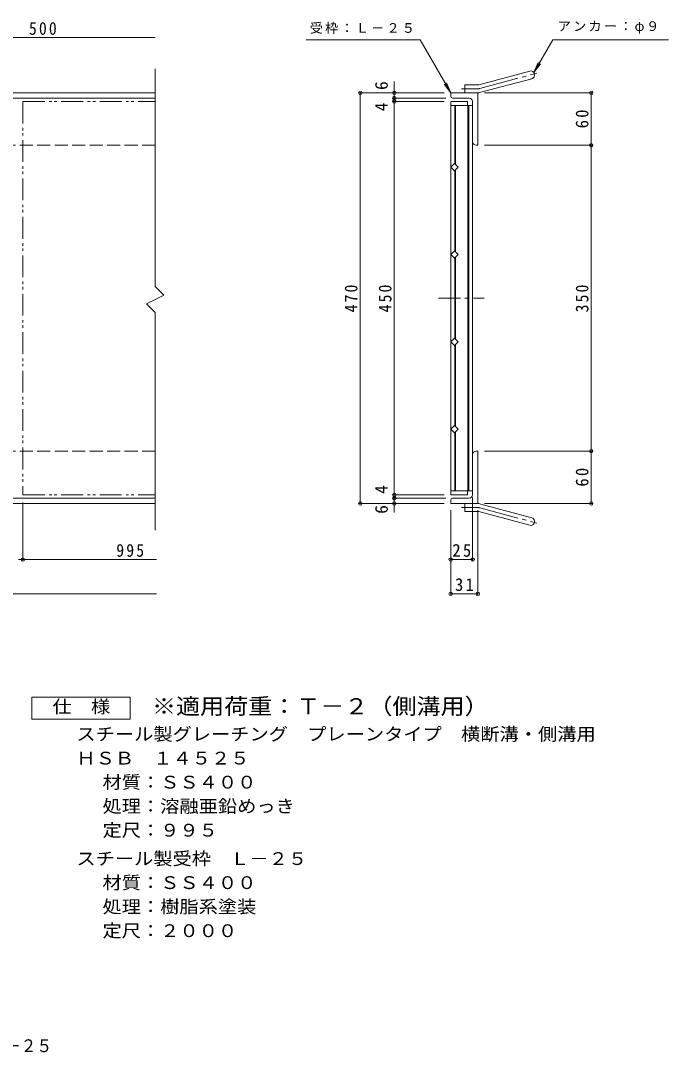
# Model space of a CAD drawing. Units: millimetres, scale not verified. Extents: x -878 to 901, y -687 to 611.
# Drawn here: x 160 to 901, y -687 to 494 of the extents above; entities that cross this region are included whole.
import ezdxf
from ezdxf.enums import TextEntityAlignment as Align

# ---------------------------------------------------------------- set-up
doc = ezdxf.new("R2010")
doc.units = ezdxf.units.MM
doc.header["$LTSCALE"] = 5
doc.header["$PDMODE"] = 32
doc.header["$PDSIZE"] = 4
for name, pattern in [('CHAIN1', [8, 5, -1, 1, -1]), ('CHAIN2', [12, 9, -1, 1, -1]), ('DASHED3', [4, 3, -1]), ('DOUBLE_CHAIN1', [8.8, 5, -1, 0.6, -0.6, 0.6, -1])]:
    doc.linetypes.add(name, pattern=pattern)
for name, color, linetype, lineweight in [('A-1_ピット', 2, 'Continuous', 9), ('A-2_蓋', 3, 'Continuous', 9), ('A-4_寸法', 7, 'Continuous', 9), ('F-4_F-4ﾚｲﾔ', 2, 'Continuous', 9)]:
    doc.layers.add(name, color=color, linetype=linetype, lineweight=lineweight)
doc.layers.add('F-F_F-Fﾚｲﾔ', color=2, linetype='Continuous')
doc.styles.add('ＭＳ ゴシック', font='')
doc.styles.get('ＭＳ ゴシック').set_extended_font_data('MS Gothic')

msp = doc.modelspace()

# ---------------------------------------------------------------- linework, layer by layer
at = {"layer": 'A-1_ピット'}
for p, q in [((684.099, 420.596), (742.29, 436.188)), ((686.429, 411.902), (744.62, 427.494)), ((667.955, 411.289), (667.955, 420.289)), ((681.77, 420.289), (667.955, 420.289)), ((314.007, 411.289), (-839.938, 411.289)), ((314.007, 405.289), (-839.938, 405.289)), ((682.955, 411.289), (651.955, 411.289)), ((651.955, 407.289), (651.955, 411.289)), ((653.955, 405.289), (672.955, 405.289)), ((682.955, 411.289), (682.955, 351.289)), ((676.955, 355.289), (676.955, 401.289)), ((680.955, 351.289), (682.955, 351.289)), ((680.955, 1.289), (682.955, 1.289)), ((682.955, -58.711), (682.955, 1.289)), ((676.955, -2.711), (676.955, -48.711)), ((314.007, -52.711), (-839.938, -52.711)), ((314.007, -58.711), (-839.938, -58.711)), ((651.955, -54.711), (651.955, -58.711)), ((682.955, -58.711), (651.955, -58.711)), ((653.955, -52.711), (672.955, -52.711)), ((667.955, -58.711), (667.955, -67.711)), ((681.77, -67.711), (667.955, -67.711)), ((684.099, -68.018), (742.29, -83.61)), ((686.429, -59.325), (744.62, -74.917))]:
    msp.add_line(p, q, dxfattribs=at)
at = {"layer": 'A-1_ピット', "linetype": 'CHAIN2'}
for p, q in [((685.264, 416.249), (750.431, 433.71)), ((681.77, 415.789), (664.15, 415.789)), ((681.77, -63.211), (664.15, -63.211)), ((685.264, -63.671), (750.431, -81.133))]:
    msp.add_line(p, q, dxfattribs=at)
at = {"layer": 'A-1_ピット', "linetype": 'DASHED3'}
for p, q in [((314.007, 351.289), (-839.938, 351.289)), ((314.007, 1.289), (-839.938, 1.289))]:
    msp.add_line(p, q, dxfattribs=at)
at = {"layer": 'A-1_ピット'}
for centre, radius, start, end in [((743.455, 431.841), 4.5, 285.00014, 104.99991), ((681.77, 429.289), 9, 270, 285.00002), ((653.955, 407.289), 2, 180, 270), ((672.955, 401.289), 4, 0, 90), ((681.77, 429.289), 18, 270, 285), ((680.955, 355.289), 4, 180, 270), ((680.955, -2.711), 4, 90, 180), ((653.955, -54.711), 2, 90, 180), ((672.955, -48.711), 4, 270, 0), ((681.77, -76.711), 18, 75, 90), ((681.77, -76.711), 9, 74.99998, 90), ((743.455, -79.263), 4.5, 255.00009, 74.99986)]:
    msp.add_arc(centre, radius, start, end, dxfattribs=at)
at = {"layer": 'A-1_ピット', "linetype": 'CHAIN2'}
for centre, start, end in [((681.77, 429.289), 270, 284.99995), ((681.77, -76.711), 75.00005, 90)]:
    msp.add_arc(centre, 13.5, start, end, dxfattribs=at)
at = {"layer": 'A-2_蓋'}
for p, q in [((314.007, 438.801), (314.007, 189.789)), ((651.955, 401.289), (670.955, 401.289)), ((651.955, 401.289), (651.955, -48.711)), ((651.955, 396.789), (676.955, 396.789)), ((656.455, 396.789), (656.455, 330.274)), ((657.455, 396.789), (657.455, 329.274)), ((670.955, 396.789), (670.955, 401.289)), ((671.455, 396.789), (671.455, -44.211)), ((672.455, 396.789), (672.455, -44.211)), ((676.955, 396.789), (676.955, -44.211)), ((656.455, 322.304), (656.455, 230.274)), ((657.455, 323.304), (657.455, 229.274)), ((656.455, 222.304), (656.455, 130.274)), ((657.455, 223.304), (657.455, 129.274)), ((314.007, 159.789), (314.007, -89.223)), ((656.455, 122.304), (656.455, 30.274)), ((657.455, 123.304), (657.455, 29.274)), ((656.455, -44.211), (656.455, 22.304)), ((657.455, -44.211), (657.455, 23.304)), ((651.955, -44.211), (676.955, -44.211)), ((670.955, -44.211), (670.955, -48.711)), ((651.955, -48.711), (670.955, -48.711))]:
    msp.add_line(p, q, dxfattribs=at)
at = {"layer": 'A-2_蓋', "linetype": 'DOUBLE_CHAIN1'}
for p, q in [((162.562, 401.289), (162.562, -48.711)), ((162.562, 401.289), (314.007, 401.289)), ((162.562, -48.711), (314.007, -48.711))]:
    msp.add_line(p, q, dxfattribs=at)
at = {"layer": 'A-2_蓋', "linetype": 'CHAIN1'}
msp.add_line((637.986, 176.289), (690.039, 176.289), dxfattribs=at)
at = {"layer": 'A-2_蓋'}
for points in [[(660.44, 326.289), (656.198, 322.046), (651.955, 326.289), (656.198, 330.532)], [(660.44, 226.289), (656.198, 222.046), (651.955, 226.289), (656.198, 230.532)], [(660.44, 126.289), (656.198, 122.046), (651.955, 126.289), (656.198, 130.532)], [(660.44, 26.289), (656.198, 30.532), (651.955, 26.289), (656.198, 22.046)]]:
    msp.add_lwpolyline(points, close=True, dxfattribs=at)
msp.add_lwpolyline([(314.007, 189.789), (324.007, 179.789), (304.007, 169.789), (314.007, 159.789)], dxfattribs=at)
at = {"layer": 'A-4_寸法'}
for p, q in [((-89.938, 474.448), (314.007, 474.448)), ((486.667, 471.889), (616.967, 471.889)), ((651.955, 411.289), (616.967, 471.889)), ((747.031, 434.572), (768.577, 471.889)), ((768.577, 471.889), (900.824, 471.889)), ((747.031, 434.572), (751.815, 446.12)), ((747.031, 434.572), (754.641, 444.489)), ((587.375, 405.289), (587.375, 424.31)), ((651.955, 411.289), (644.345, 421.206)), ((651.955, 411.289), (647.171, 422.837)), ((644.455, 411.289), (546.967, 411.289)), ((548.467, -58.711), (548.467, 411.289)), ((646.455, 405.289), (585.875, 405.289)), ((587.375, 401.289), (587.375, 405.289)), ((594.875, 411.289), (588.875, 411.289)), ((690.455, 411.289), (814.134, 411.289)), ((812.634, 351.289), (812.634, 411.289)), ((644.455, 401.289), (585.875, 401.289)), ((587.375, -48.711), (587.375, 401.289)), ((690.455, 351.289), (814.134, 351.289)), ((812.634, 1.289), (812.634, 351.289)), ((690.455, 1.289), (814.134, 1.289)), ((812.634, -58.711), (812.634, 1.289)), ((162.562, -57.711), (162.562, -124.367)), ((644.455, -58.711), (546.967, -58.711)), ((644.455, -48.711), (585.875, -48.711)), ((646.455, -52.711), (585.875, -52.711)), ((587.375, -52.711), (587.375, -48.711)), ((587.375, -68.958), (587.375, -52.711)), ((594.875, -58.711), (588.875, -58.711)), ((676.955, -51.711), (676.955, -124.367)), ((690.455, -58.711), (814.134, -58.711)), ((651.955, -66.211), (651.955, -163.538)), ((682.955, -66.211), (682.955, -163.538)), ((157.562, -122.867), (162.562, -122.867)), ((162.562, -122.867), (315.484, -122.867)), ((651.955, -122.867), (676.955, -122.867)), ((-839.938, -162.038), (315.484, -162.038)), ((651.955, -162.038), (682.955, -162.038))]:
    msp.add_line(p, q, dxfattribs=at)
for p in [(548.467, 411.289), (587.375, 411.289), (812.634, 411.289), (587.375, 405.289), (587.375, 401.289), (812.634, 351.289), (812.634, 1.289), (587.375, -48.711), (548.467, -58.711), (587.375, -52.711), (587.375, -58.711), (812.634, -58.711), (162.562, -122.867), (651.955, -122.867), (676.955, -122.867), (651.955, -162.038), (682.955, -162.038)]:
    msp.add_point(p, dxfattribs=at)
at = {"layer": 'F-4_F-4ﾚｲﾔ'}
msp.add_lwpolyline([(172.793, -305.36), (172.793, -280.36), (285.293, -280.36), (285.293, -305.36)], close=True, dxfattribs=at)

# ---------------------------------------------------------------- texts
at = {"layer": 'A-4_寸法', "color": 2, "style": 'ＭＳ ゴシック'}
for s, p in [('6', (584.375, 414.566)), ('4', (584.375, 390.179)), ('4', (584.375, -47.706)), ('6', (584.375, -70.493))]:
    msp.add_text(s, height=14.66, rotation=90, dxfattribs=at).set_placement(p, align=Align.BOTTOM_LEFT)
at = {"layer": 'A-4_寸法', "color": 2, "char_height": 14.66, "attachment_point": 7, "style": 'ＭＳ ゴシック'}
for s, insert in [('\\T1.27;\\W0.9;500', (169.538, 477.448)), ('\\T1.27;\\W0.9;995', (269.465, -119.867)), ('\\T1.27;\\W0.95;25', (653.83, -119.867)), ('\\T1.27;\\W0.95;31', (656.83, -159.038))]:
    msp.add_mtext(s, dxfattribs=dict(at, insert=insert))
at = {"layer": 'A-4_寸法', "char_height": 11, "attachment_point": 7, "style": 'ＭＳ ゴシック'}
for s, insert in [('\\T1.17;受枠：Ｌ－２５', (490.702, 478.809)), ('\\T1.17;アンカー：φ９', (774.368, 479.113))]:
    msp.add_mtext(s, dxfattribs=dict(at, insert=insert))
at = {"layer": 'A-4_寸法', "color": 2, "char_height": 14.66, "attachment_point": 7, "rotation": 90, "style": 'ＭＳ ゴシック'}
for s, insert in [('\\T1.27;\\W0.95;60', (809.634, 370.664)), ('\\T1.27;\\W0.9;470', (545.467, 160.039)), ('\\T1.27;\\W0.9;450', (584.375, 160.039)), ('\\T1.27;\\W0.9;350', (809.634, 160.039)), ('\\T1.27;\\W0.95;60', (809.634, -39.336))]:
    msp.add_mtext(s, dxfattribs=dict(at, insert=insert))
at = {"layer": 'F-4_F-4ﾚｲﾔ', "style": 'ＭＳ ゴシック', "width": 1.1}
for s, p in [('仕\u3000様', (196.543, -302.861)), ('スチール製グレーチング\u3000プレーンタイプ\u3000横断溝・側溝用', (223.837, -334.32)), ('ＨＳＢ\u3000１４５２５', (223.837, -361.821)), ('材質：ＳＳ４００', (253.694, -389.32)), ('処理：溶融亜鉛めっき', (253.694, -416.821)), ('定尺：９９５', (253.694, -444.321)), ('スチール製受枠\u3000Ｌ－２５', (223.838, -476.821)), ('材質：ＳＳ４００', (253.694, -504.321)), ('処理：樹脂系塗装', (253.694, -531.821)), ('定尺：２０００', (253.694, -559.321))]:
    msp.add_text(s, height=14.66, dxfattribs=at).set_placement(p, align=Align.BOTTOM_LEFT)
at = {"layer": 'F-4_F-4ﾚｲﾔ', "color": 3, "style": 'ＭＳ ゴシック', "width": 1.1}
msp.add_text('※適用荷重：Ｔ－２（側溝用）', height=18.33, dxfattribs=at).set_placement((310.293, -305.36), align=Align.BOTTOM_LEFT)
at = {"layer": 'F-F_F-Fﾚｲﾔ', "style": 'ＭＳ ゴシック', "width": 0.9}
msp.add_text('ＨＳＢ\u3000１４５２５＋Ｌ－２５', height=14.66, dxfattribs=at).set_placement((-55.791, -690.973), align=Align.BOTTOM_LEFT)

doc.saveas('drawing.dxf')
